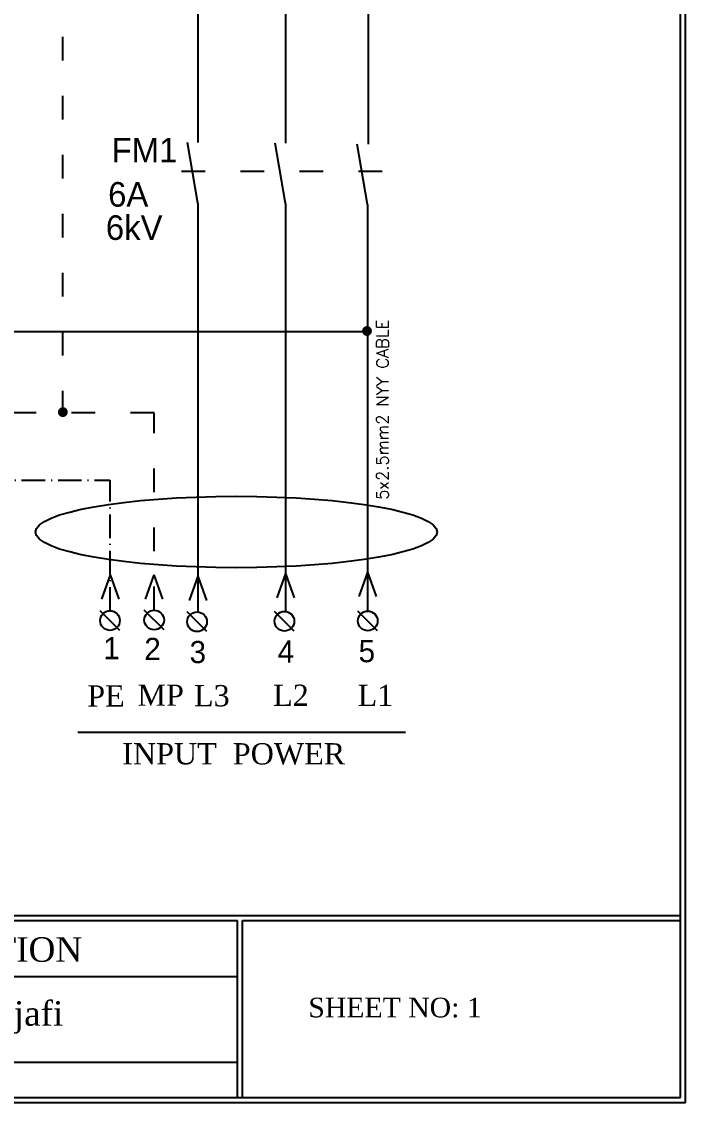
# Model space of a CAD drawing. Header units: millimetres. Extents: x 1989 to 2317, y -310 to -97.
# Drawn here: x 2249.8 to 2317.2, y -309.7 to -199.8 of the extents above; entities that cross this region are included whole.
import ezdxf

# ---------------------------------------------------------------- set-up
doc = ezdxf.new("R2010")
doc.units = ezdxf.units.MM
doc.header["$LTSCALE"] = 0.2
doc.linetypes.add('ACAD_ISO03W100', pattern=[30, 12, -18])
doc.linetypes.add('ACAD_ISO10W100', pattern=[18, 12, -3, 0, -3])
doc.layers.add('TX', color=3, linetype='Continuous', lineweight=20)
doc.styles.add('20', font='BKANT.TTF')
doc.styles.add('BOOK', font='BKANT.TTF', dxfattribs={"height": 3})
doc.styles.add('ROMAND', font='ROMAND.SHX')
doc.styles.get("Standard").update_dxf_attribs({"font": 'times.ttf'})

# ---------------------------------------------------------------- blocks, each defined once
blk = doc.blocks.new('TERMINAL')
blk.add_line((-1, 0), (1, -2))
blk.add_circle((0, -1), 1)

msp = doc.modelspace()

# ---------------------------------------------------------------- linework, layer by layer
at = {"color": 10}
for p, q in [((2317.24, -309.67), (2317.24, -96.78)), ((1989.4, -309.67), (2317.24, -309.67))]:
    msp.add_line(p, q, dxfattribs=at)
for p, q in [((2316.74, -309.17), (2316.74, -102.78)), ((2285.01, -115.99), (2285.01, -212.23)), ((2276.6, -119.89), (2276.6, -212.15)), ((2267.69, -123.28), (2267.69, -212.09)), ((2267.69, -218.25), (2266.65, -212.09)), ((2276.6, -218.29), (2275.56, -212.13)), ((2284.93, -218.39), (2283.89, -212.23)), ((2267.69, -218.25), (2267.69, -259.81)), ((2276.6, -218.29), (2276.6, -259.76)), ((2284.93, -218.39), (2284.93, -259.72)), ((2149.85, -231.28), (2284.93, -231.28)), ((2258.79, -256.03), (2257.91, -258.5)), ((2258.79, -256.03), (2259.66, -258.5)), ((2276.6, -255.9), (2275.72, -258.37)), ((2276.6, -255.9), (2277.48, -258.37)), ((2284.93, -255.78), (2284.05, -258.25)), ((2284.93, -255.78), (2285.81, -258.25)), ((2263.23, -256.05), (2262.35, -258.52)), ((2263.23, -256.05), (2264.1, -258.52)), ((2267.69, -256.16), (2266.81, -258.63)), ((2267.69, -256.16), (2268.56, -258.63)), ((2255.48, -272.02), (2288.78, -272.02)), ((1989.9, -290.67), (2316.74, -290.67)), ((2217.37, -291.17), (2271.72, -291.17)), ((2271.72, -309.17), (2271.72, -291.17)), ((2272.22, -309.17), (2272.22, -291.17)), ((2272.22, -291.17), (2316.74, -291.17)), ((2217.37, -296.87), (2271.72, -296.87)), ((2217.37, -305.57), (2271.72, -305.57)), ((1989.9, -309.17), (2316.74, -309.17))]:
    msp.add_line(p, q)
at = {"linetype": 'ACAD_ISO03W100'}
for p, q in [((2253.95, -239.74), (2253.95, -126.44)), ((2286.42, -215.04), (2262.66, -215.04)), ((2263.25, -239.55), (2149.81, -239.55)), ((2263.25, -259.62), (2263.25, -239.55))]:
    msp.add_line(p, q, dxfattribs=at)
at = {"linetype": 'ACAD_ISO10W100'}
for p, q in [((2149.88, -246.4), (2258.76, -246.4)), ((2258.79, -259.69), (2258.79, -246.4))]:
    msp.add_line(p, q, dxfattribs=at)
at = {"const_width": 0.5}
for points in [[(2284.63, -231.24, 1), (2285.13, -231.24, 1)], [(2253.72, -239.49, 1), (2254.22, -239.49, 1)]]:
    msp.add_lwpolyline(points, format="xyb", close=True, dxfattribs=at)
msp.add_ellipse((2271.6, -251.68), major_axis=(20.42, 0), ratio=0.177765)

# ---------------------------------------------------------------- block references
at = {"rotation": 180}
for p in [(2258.76, -261.68), (2263.25, -261.63), (2267.61, -261.81), (2276.49, -261.75), (2284.96, -261.72)]:
    msp.add_blockref('TERMINAL', p, dxfattribs=at)

# ---------------------------------------------------------------- texts
for s, height, style, p in [('FM1', 2.5, 'BOOK', (2258.92, -214.11)), ('6A', 2.5, 'BOOK', (2258.57, -218.6)), ('6kV', 2.5, 'BOOK', (2258.34, -221.98)), ('1', 2.25, '20', (2258.08, -264.61)), ('2', 2.25, '20', (2262.25, -264.69)), ('3', 2.25, '20', (2266.85, -265.01)), ('4', 2.25, '20', (2275.8, -264.96)), ('5', 2.25, '20', (2284.03, -264.92))]:
    msp.add_text(s, height=height, dxfattribs=dict(style=style)).set_placement(p)
for s, p in [('PE', (2256.45, -269.43)), ('MP', (2261.56, -269.35)), ('L3', (2267.3, -269.4)), ('L2', (2275.34, -269.36)), ('L1', (2283.93, -269.37)), ('INPUT  POWER', (2260.01, -275.31))]:
    msp.add_text(s, height=2.16).set_placement(p)
at = {"attachment_point": 1}
for s, insert, char_height, width in [('{\\fTimes New Roman|b0|i0|c0|p18;DESCRIPTION}', (2231.39, -292.88), 2.5, 22.6346), ('Hamid-Najafi', (2233.05, -299.38), 2.5, 57.4865), ('SHEET NO: 1', (2278.92, -299.03), 2, 24.7011)]:
    msp.add_mtext(s, dxfattribs=dict(at, insert=insert, char_height=char_height, width=width))
at = {"layer": 'TX', "color": 0, "style": 'ROMAND'}
msp.add_text('5x2.5mm2 NYY CABLE ', height=1.2104, rotation=90, dxfattribs=at).set_placement((2287.06, -248.4))

doc.saveas('drawing.dxf')
